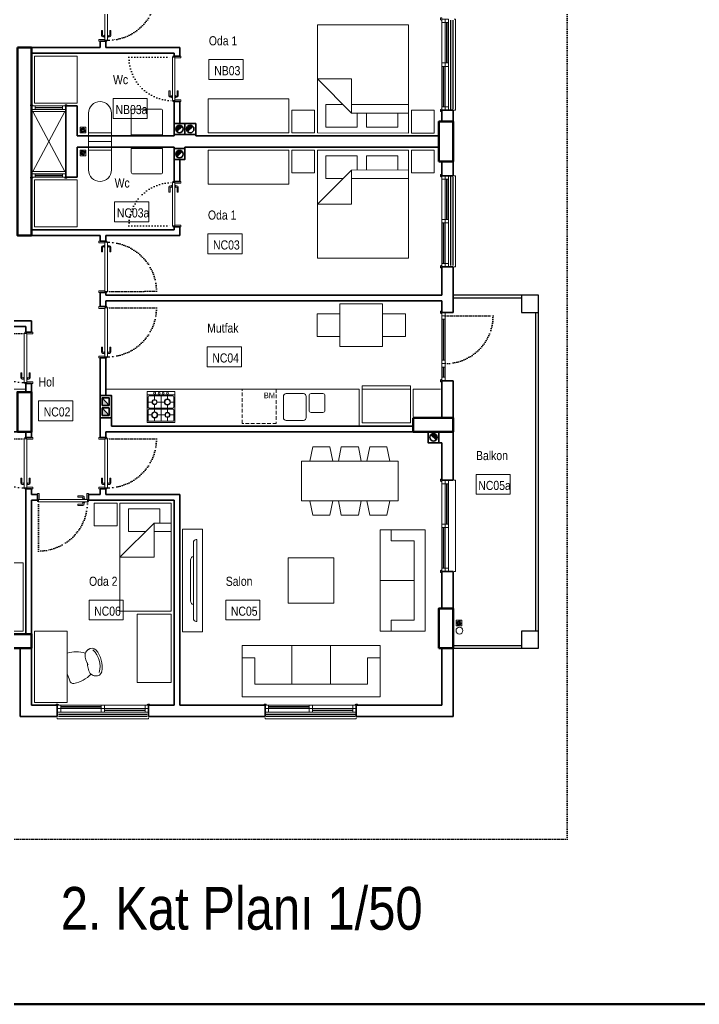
# Model space of a CAD drawing. Header units: millimetres. Extents: x 1852829 to 1882754, y -270850 to -231658.
# Drawn here: x 1866242 to 1867435, y -244493 to -242764 of the extents above; entities that cross this region are included whole.
import ezdxf
from ezdxf.enums import TextEntityAlignment as Align

# ---------------------------------------------------------------- set-up
doc = ezdxf.new("R2010")
doc.units = ezdxf.units.MM
for name, pattern in [('DOT', [0.25, 0, -0.25]), ('izdüşüm arka', [3.175, 0, -3.175]), ('izdüşüm ön', [9.525, 6.35, -3.175])]:
    doc.linetypes.add(name, pattern=pattern)
for name, color, linetype, lineweight in [('a_ba', 6, 'Continuous', 50), ('a_doğrama', 251, 'Continuous', 20), ('a_duvar', 251, 'Continuous', 35), ('a_görünüş', 32, 'Continuous', 25), ('a_görünüş_ince', 8, 'Continuous', 20), ('a_izdüşüm_arka', 251, 'izdüşüm arka', 30), ('a_izdüşüm_ön', 6, 'izdüşüm ön', 9), ('a_not_mahal', 253, 'Continuous', 5), ('a_not_misc', 144, 'Continuous', 5), ('a_not_text', 7, 'Continuous', 13), ('a_tefriş', 8, 'Continuous', 20), ('a_çerçeve_line', 7, 'Continuous', 50), ('m_yib', 65, 'Continuous', 20)]:
    doc.layers.add(name, color=color, linetype=linetype, lineweight=lineweight)
doc.layers.add('a_basılmayacak', color=251, linetype='Continuous', lineweight=5, plot=False)
doc.styles.get("Standard").update_dxf_attribs({"font": 'ARIALN.TTF'})

# ---------------------------------------------------------------- blocks, each defined once
blk = doc.blocks.new('K2')
at = {"layer": 'a_doğrama', "color": 251, "linetype": 'Continuous'}
for p, q in [((-13, 88.1), (-13, 1.9)), ((-13, 88.1), (-8.5, 88.1)), ((-12, 90), (-12, 88.1)), ((-12, 90), (-10, 90)), ((-8.5, 88.1), (-8.5, 1.9)), ((-13, 1.9), (-8.5, 1.9)), ((-12, 0), (-12, 1.9)), ((-12, 0), (-10, 0))]:
    blk.add_line(p, q, dxfattribs=at)
for points in [[(0, 90), (2, 90), (2, 87), (-8.5, 87)], [(0, 0), (2, 0), (2, 3), (-8.5, 3)]]:
    blk.add_lwpolyline(points, dxfattribs=at)
at = {"layer": 'a_doğrama', "color": 251}
for points in [[(-14, 80.1), (-16.5, 80.1, 0.414214), (-17, 79.6), (-17, 71.1), (-19, 71.1), (-19, 79.6)], [(-13, 83.1), (-13.5, 83.1, 0.414214), (-14, 82.6), (-14, 79.6, 0.414214), (-13.5, 79.1), (-13, 79.1)], [(-8.5, 83.1), (-8, 83.1, -0.414214), (-7.5, 82.6), (-7.5, 79.6, -0.414214), (-8, 79.1), (-8.5, 79.1)], [(-7.5, 80.1), (-5, 80.1, -0.414214), (-4.5, 79.6), (-4.5, 71.1), (-2.5, 71.1), (-2.5, 79.6)]]:
    blk.add_lwpolyline(points, format="xyb", dxfattribs=at)
for points in [[(-16.5, 82.1), (-14, 82.1)], [(-5, 82.1), (-7.5, 82.1)]]:
    blk.add_lwpolyline(points, dxfattribs=at)
for centre, start, end in [((-16.5, 79.6), 90, 180), ((-5, 79.6), 0, 90)]:
    blk.add_arc(centre, 2.5, start, end, dxfattribs=at)
at = {"layer": 'a_izdüşüm_arka', "color": 251}
blk.add_lwpolyline([(-99.2, 1.9), (-13, 1.9)], dxfattribs=at)
blk.add_arc((-13, 1.9), 86.2, 90, 180, dxfattribs=at)
blk = doc.blocks.new('M1')
at = {"layer": 'a_doğrama', "linetype": 'Continuous'}
for p, q in [((-24, 6), (-30, 6)), ((-30, 0), (-30, 6)), ((-24, 0), (-30, 0)), ((-24, 0), (-24, 6)), ((30, 6), (24, 6)), ((24, 6), (24, 0)), ((30, 0), (30, 6)), ((30, 0), (24, 0))]:
    blk.add_line(p, q, dxfattribs=at)
at = {"layer": 'a_doğrama'}
for p, q in [((24, 3.5), (-24, 3.5)), ((24, 2.5), (-24, 2.5))]:
    blk.add_line(p, q, dxfattribs=at)
for points in [[(-28, -1), (-28, 0), (-32, 0), (-32, -2), (-29, -2)], [(28, -1), (28, 0), (32, 0), (32, -2), (29, -2)]]:
    blk.add_lwpolyline(points, close=True, dxfattribs=at)
at = {"layer": 'a_görünüş_ince'}
for p, q in [((24, 6), (-24, 6)), ((-24, 0), (24, 0))]:
    blk.add_line(p, q, dxfattribs=at)
blk = doc.blocks.new('klozet')
at = {"layer": 'a_tefriş'}
blk.add_line((20, 0), (-20, 0), dxfattribs=at)
for points in [[(-20, 0), (-20, -15), (20, -15), (20, 0)], [(-20, -50), (-20, -15)], [(20, -50), (20, -15)]]:
    blk.add_lwpolyline(points, dxfattribs=at)
blk.add_arc((0, -50), 20, 180, 360, dxfattribs=at)
blk = doc.blocks.new('k_80')
at = {"layer": 'a_doğrama', "color": 251, "linetype": 'Continuous'}
for p, q in [((-80, 2), (-78.1, 2)), ((-80, 2), (-80, 0)), ((-78.1, 3), (-1.9, 3)), ((-78.1, 3), (-78.1, -1.5)), ((-1.9, 3), (-1.9, -1.5)), ((0, 2), (-1.9, 2)), ((0, 2), (0, 0)), ((-78.1, -1.5), (-1.9, -1.5))]:
    blk.add_line(p, q, dxfattribs=at)
at = {"layer": 'a_doğrama', "color": 251}
for points in [[(-73.1, 3), (-73.1, 3.5, -0.414214), (-72.6, 4), (-69.6, 4, -0.414214), (-69.1, 3.5), (-69.1, 3)], [(-70.1, 4), (-70.1, 6.5, -0.414214), (-69.6, 7), (-61.1, 7), (-61.1, 9), (-69.6, 9)], [(-73.1, -1.5), (-73.1, -2, 0.414214), (-72.6, -2.5), (-69.6, -2.5, 0.414214), (-69.1, -2), (-69.1, -1.5)], [(-70.1, -2.5), (-70.1, -5, 0.414214), (-69.6, -5.5), (-61.1, -5.5), (-61.1, -7.5), (-69.6, -7.5)]]:
    blk.add_lwpolyline(points, format="xyb", dxfattribs=at)
for points in [[(-72.1, 6.5), (-72.1, 4)], [(-72.1, -5), (-72.1, -2.5)]]:
    blk.add_lwpolyline(points, dxfattribs=at)
at = {"layer": 'a_doğrama', "color": 251, "linetype": 'Continuous'}
for points in [[(-80, -10), (-80, -12), (-77, -12), (-77, -1.5)], [(0, -10), (0, -12), (-3, -12), (-3, -1.5)]]:
    blk.add_lwpolyline(points, dxfattribs=at)
at = {"layer": 'a_doğrama', "color": 251}
for centre, start, end in [((-69.6, 6.5), 90, 180), ((-69.6, -5), 180, 270)]:
    blk.add_arc(centre, 2.5, start, end, dxfattribs=at)
at = {"layer": 'a_izdüşüm_arka', "color": 251, "linetype": 'DOT', "ltscale": 20}
blk.add_line((-1.9, 79.2), (-1.9, 3), dxfattribs=at)
blk.add_arc((-1.9, 3), 76.2, 90, 180, dxfattribs=at)
blk = doc.blocks.new('160p')
at = {"layer": 'a_doğrama', "color": 251}
for points in [[(-6, -6), (-6, 0), (-12, 0), (-12, -6)], [(0, -6), (0, 0), (-6, 0), (-6, -6)], [(-6, -83), (-6, -77), (-12, -77), (-12, -83)], [(0, -83), (0, -77), (-6, -77), (-6, -83)], [(-6, -160), (-6, -154), (-12, -154), (-12, -160)], [(0, -160), (0, -154), (-6, -154), (-6, -160)]]:
    blk.add_lwpolyline(points, close=True, dxfattribs=at)
for points in [[(2, -1), (2, 2), (0, 2), (0, -2), (1, -2), (2, -1)], [(-9.5, -6), (-9.5, -77)], [(-8.5, -6), (-8.5, -77)], [(-3.5, -83), (-3.5, -154)], [(-2.5, -83), (-2.5, -154)], [(2, -159), (2, -162), (0, -162), (0, -158), (1, -158), (2, -159)]]:
    blk.add_lwpolyline(points, dxfattribs=at)
at = {"layer": 'a_görünüş_ince', "color": 251}
for points in [[(-22, -160), (-24, -160), (-24, 0), (-22, 0)], [(-12, -77), (-12, -6)], [(-6, -77), (-6, -6)], [(-6, -77), (-6, -6)], [(0, -77), (0, -6)], [(-12, -154), (-12, -83)], [(-6, -154), (-6, -83)], [(-6, -154), (-6, -83)], [(0, -154), (0, -83)]]:
    blk.add_lwpolyline(points, dxfattribs=at)
blk = doc.blocks.new('kapı_120_c_blok')
at = {"layer": 'a_doğrama', "color": 251}
for points in [[(-2, 119), (-2, 122), (0, 122), (0, 118), (-1, 118), (-2, 119)], [(2.5, 114), (2.5, 96)], [(3.5, 114), (3.5, 96)], [(2.5, 84), (2.5, 12)], [(3.5, 84), (3.5, 12)], [(-2, 1), (-2, -2), (0, -2), (0, 2), (-1, 2), (-2, 1)]]:
    blk.add_lwpolyline(points, dxfattribs=at)
for points in [[(0, 114), (6, 114), (6, 120), (0, 120)], [(0, 90), (6, 90), (6, 96), (0, 96)], [(0, 84), (6, 84), (6, 90), (0, 90)], [(0, 6), (6, 6), (6, 12), (0, 12)], [(0, 0), (6, 0), (6, 6), (0, 6)]]:
    blk.add_lwpolyline(points, close=True, dxfattribs=at)
at = {"layer": 'a_görünüş_ince', "color": 251}
for points in [[(0, 114), (0, 96)], [(6, 114), (6, 96)], [(0, 84), (0, 12)], [(6, 84), (6, 12)]]:
    blk.add_lwpolyline(points, dxfattribs=at)
at = {"layer": 'a_izdüşüm_arka', "color": 251}
blk.add_lwpolyline([(6, 6), (90, 6)], dxfattribs=at)
blk.add_arc((6, 6), 84, 0, 90, dxfattribs=at)
blk = doc.blocks.new('baca_şönt')
at = {"layer": 'a_duvar'}
h = blk.add_hatch(color=256, dxfattribs=at)
h.dxf.hatch_style = 1
h.paths.add_polyline_path([(21.5, -5), (21.5, -17), (35, -17)])
h.paths.add_polyline_path([(4, -5), (4, -17), (17.5, -17)])
for p, q in [((4, -5), (17.5, -17)), ((17.5, -5), (17.5, -17)), ((21.5, -5), (21.5, -17)), ((21.5, -5), (35, -17))]:
    blk.add_line(p, q, dxfattribs=at)
blk.add_lwpolyline([(0, -21), (39, -21), (39, -1), (0, -1)], close=True, dxfattribs=at)
for points in [[(17.5, -5), (4, -5), (4, -17), (17.5, -17)], [(21.5, -17), (35, -17), (35, -5), (21.5, -5)]]:
    blk.add_lwpolyline(points, dxfattribs=at)
blk = doc.blocks.new('baca_müstakil')
at = {"layer": 'a_duvar'}
h = blk.add_hatch(color=256, dxfattribs=at)
h.dxf.hatch_style = 1
h.paths.add_polyline_path([(4.9, -4.9, 0.198912), (3, -9.5, 0.668179), (14.1, -14.1)])
blk.add_line((4.9, -4.9), (14.1, -14.1), dxfattribs=at)
blk.add_lwpolyline([(0, -19), (19, -19), (19, 0), (0, 0)], close=True, dxfattribs=at)
blk.add_circle((9.5, -9.5), 6.5, dxfattribs=at)
blk = doc.blocks.new('A$C2A0A03CE')
at = {"layer": 'a_tefriş'}
for p, q in [((-54, -24.3), (-54, 24.3)), ((-54, 24.3), (0, 24.3)), ((-48.6, 24.3), (-48.6, -24.3)), ((-46.8, 20.7), (-46.8, -20.7)), ((-27, 22.5), (-45, 22.5)), ((-35.6, 22.5), (-35.6, 15.7)), ((-25.2, -20.7), (-25.2, 20.7)), ((-23.4, -20.7), (-23.4, 20.7)), ((-21.6, 22.5), (-3.6, 22.5)), ((-13.1, 22.5), (-13.1, 14.8)), ((-1.8, 20.7), (-1.8, -20.7)), ((0, -24.3), (0, 24.3)), ((-40, 11.2), (-46.8, 11.2)), ((-25.2, 0), (-46.8, 0)), ((-35.6, 6.8), (-35.6, -7.7)), ((-25.2, 11.2), (-31, 11.2)), ((-16.6, 11.2), (-23.4, 11.2)), ((-1.8, 0), (-23.4, 0)), ((-13.1, 7.7), (-13.1, -6.8)), ((-1.8, 11.2), (-9.4, 11.2)), ((-39.1, -11.3), (-46.8, -11.3)), ((-35.6, -14.9), (-35.6, -22.5)), ((-25.2, -11.3), (-31.9, -11.3)), ((-17.5, -11.3), (-23.4, -11.3)), ((-13.1, -15.7), (-13.1, -22.5)), ((-1.8, -11.3), (-8.5, -11.3)), ((-54, -24.3), (0, -24.3)), ((-45, -22.5), (-27, -22.5)), ((-3.6, -22.5), (-21.6, -22.5))]:
    blk.add_line(p, q, dxfattribs=at)
for centre, radius in [((-51.4, 11.2), 1.8), ((-51.4, 3.7), 1.8), ((-35.6, 11.2), 5.4), ((-35.6, 11.2), 4.5), ((-13.1, 11.2), 4.5), ((-13.1, 11.2), 3.6), ((-51.4, -3.5), 1.8), ((-51.4, -11.3), 1.8), ((-35.6, -11.3), 4.5), ((-35.6, -11.3), 3.6), ((-13.1, -11.3), 5.4), ((-13.1, -11.3), 4.5)]:
    blk.add_circle(centre, radius, dxfattribs=at)
for centre, start, end in [((-45, 20.7), 90, 180), ((-27, 20.7), 0, 90), ((-21.6, 20.7), 90, 180), ((-3.6, 20.7), 0, 90), ((-45, -20.7), 180, 270), ((-27, -20.7), 270, 0), ((-21.6, -20.7), 180, 270), ((-3.6, -20.7), 270, 0)]:
    blk.add_arc(centre, 1.8, start, end, dxfattribs=at)
blk = doc.blocks.new('tefriş_koltuk_242x90')
at = {"layer": 'a_tefriş'}
for p, q in [((-34, -22), (-34, -90)), ((34, -22), (34, -90)), ((-99, -68), (-121, -68)), ((99, -68), (121, -68))]:
    blk.add_line(p, q, dxfattribs=at)
for points in [[(-121, -90), (-121, 0), (121, 0), (121, -90), (-121, -90)], [(-99, -68), (-99, -22), (99, -22), (99, -68)]]:
    blk.add_lwpolyline(points, dxfattribs=at)
blk = doc.blocks.new('tefriş_koltuk_202x90')
at = {"layer": 'a_tefriş'}
for p, q in [((0, -90), (0, -22)), ((-79, -68), (-101, -68)), ((79, -68), (101, -68))]:
    blk.add_line(p, q, dxfattribs=at)
for points in [[(101, -90), (101, 0), (-101, 0), (-101, -90), (101, -90)], [(79, -68), (79, -22), (-79, -22), (-79, -68)]]:
    blk.add_lwpolyline(points, dxfattribs=at)
blk = doc.blocks.new('tefirş_tv')
at = {"layer": 'a_tefriş'}
for points in [[(35, 10), (35, 10, 0.414214), (30, 15), (-30, 15, 0.414214), (-35, 10), (-35, 10)], [(60, 4), (60, 5, 0.414214), (55, 10), (-55, 10, 0.414214), (-60, 5), (-60, 4)]]:
    blk.add_lwpolyline(points, format="xyb", close=True, dxfattribs=at)
blk = doc.blocks.new('tefriş_yatak tek')
at = {"layer": 'a_tefriş'}
for points in [[(0, -0.45), (-1.9, -0.45), (-1.9, 0.45), (0, 0.45)], [(-1.9, -0.5), (-1.5, -0.5), (-1.5, -0.9), (-1.9, -0.9)]]:
    blk.add_lwpolyline(points, close=True, dxfattribs=at)
for points in [[(-1.55, 0.45), (-1.55, 0.15), (-0.95, -0.45), (-0.95, 0.15), (-1.55, 0.15)], [(-1.4, 0.45), (-1.4, 0.15)], [(-1.4, 0), (-1.4, -0.3), (-1.8, -0.3), (-1.8, 0.25), (-1.55, 0.25)]]:
    blk.add_lwpolyline(points, dxfattribs=at)
blk = doc.blocks.new('tefriş_sandalye')
at = {"layer": 'a_tefriş'}
blk.add_line((0, -18), (0, 18), dxfattribs=at)
at = {"layer": 'a_tefriş', "extrusion": (0, 0, -1)}
for centre, major_axis, start_param, end_param in [((16, -34.3), (38.7, 38.7), 5.200723, 5.79406), ((48.7, 10.5), (13, -13), 2.664537, 2.7784), ((48.7, 10.5), (13, -13), 2.664537, 2.7784), ((48.7, 10.5), (13, -13), 2.7784, 3.245118), ((43.2, 17.3), (6.76, 6.76), 4.815914, 6.34704), ((16.9, -5.5), (28.8, 28.8), 6.26556, 7.321949), ((16.9, -5.5), (28.8, 28.8), 6.26556, 7.321949), ((17, -5.7), (31.4, -31.4), -1.506941, -0.587454), ((62.1, 15.1), (21.8, -21.8), 1.757107, 2.385975), ((62.1, 15.1), (21.8, -21.8), 1.757107, 2.385975), ((66.5, -1.2), (21.8, -21.8), 1.802816, 2.431683), ((66.5, -1.2), (21.8, -21.8), 1.802816, 2.431683), ((51.2, -12.6), (6.76, -6.76), -0.587454, 0.943672), ((-154, -79.7), (117.3, -117.3), -1.166716, -1.087708), ((11.1, -28.2), (4.99, -4.99), 0.687369, 2.053884), ((1.8, 18.5), (38.7, -38.7), -0.034473, 0.601946), ((52.6, -3.9), (13, -13), 1.410391, 1.524253), ((52.6, -3.9), (13, -13), 1.410391, 1.524253), ((52.6, -3.9), (13, 13), 2.514469, 2.981187)]:
    blk.add_ellipse(centre, major_axis=major_axis, ratio=1, start_param=start_param, end_param=end_param, dxfattribs=at)
blk = doc.blocks.new('tefriş_yatak_çift')
at = {"layer": 'a_tefriş'}
for points in [[(-85, -5), (-85, -45), (-125, -45), (-125, -5)], [(80, -195), (80, -5), (-80, -5), (-80, -195)], [(85, -5), (85, -45), (125, -45), (125, -5)]]:
    blk.add_lwpolyline(points, close=True, dxfattribs=at)
for points in [[(-6.3, -40), (-6.3, -15), (-61.3, -15), (-61.3, -40)], [(35, -55), (65, -55), (65, -15), (10, -15), (10, -40)], [(-80, -40), (20, -40), (80, -100), (20, -100), (20, -40)], [(-80, -55), (20, -55)]]:
    blk.add_lwpolyline(points, dxfattribs=at)
blk = doc.blocks.new('tefriş_süzgeç')
at = {"layer": 'a_tefriş'}
for p, q in [((5, 0), (-5, 0)), ((-5, 0), (-5, -10)), ((5, -10), (5, 0)), ((-5, -10), (5, -10)), ((-3.6, -5.1), (-4.1, -5.1)), ((-2.6, -5.1), (-3.1, -5.1)), ((-2.5, -2.5), (-2.9, -2.2)), ((-2.6, -7.6), (-2.9, -7.9)), ((-2, -3.3), (-2.3, -3)), ((-1.9, -6.9), (-2.2, -7.2)), ((-1.6, -5.1), (-2.1, -5.1)), ((-1.2, -3.9), (-1.5, -3.6)), ((-1.2, -6.2), (-1.5, -6.5)), ((-0.2, -2.5), (-0.2, -2)), ((-0.1, -1.5), (-0.1, -1)), ((-0.1, -3), (-0.1, -3.5)), ((-0.1, -6.6), (-0.1, -7.1)), ((-0.1, -7.6), (-0.1, -8.1)), ((-0.1, -8.6), (-0.1, -9.1)), ((1, -4), (1.4, -3.6)), ((1.1, -6.2), (1.4, -6.5)), ((1.5, -5.1), (2, -5.1)), ((1.7, -3.3), (2.1, -2.9)), ((1.8, -6.9), (2.1, -7.2)), ((2.5, -2.5), (2.8, -2.2)), ((2.5, -5.1), (3, -5.1)), ((2.5, -7.5), (2.8, -7.9)), ((3.5, -5.1), (4, -5.1))]:
    blk.add_line(p, q, dxfattribs=at)
for centre, radius, start, end in [((-0.1, -5.1), 4.06, 134.2896, 180), ((-0.1, -5.1), 3.56, 134.2896, 180), ((-0.1, -5.1), 3.06, 180, 225), ((-0.1, -5.1), 4.06, 225, 270), ((-0.1, -5.1), 2.56, 180, 225), ((-0.1, -5.1), 3.56, 225, 270), ((-0.4, -4.4), 2.4, 84.5943, 143.2016), ((-0.1, -5.1), 2.06, 134.2896, 180), ((-0.1, -5), 2.44, 90.343, 138.1212), ((-0.1, -5.1), 1.56, 134.2896, 180), ((-0.1, -5.1), 2.06, 225, 270), ((-0.1, -5.1), 1.56, 225, 270), ((-0.1, -5.1), 4.06, 45, 90), ((-0.1, -5.1), 3.56, 45, 90), ((-0.1, -5.1), 2.06, 45, 90), ((-0.1, -5.1), 1.56, 45, 90), ((-0.1, -5.1), 2.56, 270, 315.7104), ((-0.1, -5.1), 3.06, 270, 315.7104), ((-0.1, -5.1), 1.56, 314.2896, 360), ((-0.1, -5.1), 2.06, 314.2896, 360), ((-0.1, -5.1), 2.56, 360, 45), ((-0.1, -5.1), 3.06, 360, 45), ((-0.1, -5.1), 3.56, 314.2896, 360), ((-0.1, -5.1), 4.06, 314.2896, 360)]:
    blk.add_arc(centre, radius, start, end, dxfattribs=at)

msp = doc.modelspace()

# ---------------------------------------------------------------- linework, layer by layer
at = {"layer": 'a_ba', "color": 253}
for points in [[(1866237.7, -242813.2), (1866262.7, -242813.2), (1866262.7, -243143.2), (1866237.7, -243143.2), (1866237.7, -243118.2), (1866237.7, -243118.2), (1866237.7, -242838.2), (1866237.7, -242838.2)], [(1866977.7, -243013.2), (1867002.7, -243013.2), (1867002.7, -242943.2), (1866977.7, -242943.2)], [(1866237.7, -243488.2), (1866262.7, -243488.2), (1866262.7, -243418.2), (1866237.7, -243418.2)], [(1866932.7, -243463.2), (1866932.7, -243488.2), (1867002.7, -243488.2), (1867002.7, -243463.2)], [(1866977.7, -243868.2), (1867002.7, -243868.2), (1867002.7, -243798.2), (1866977.7, -243798.2)], [(1866262.7, -243868.2), (1866262.7, -243843.2), (1866192.7, -243843.2), (1866192.7, -243868.2)]]:
    msp.add_lwpolyline(points, close=True, dxfattribs=at)
at = {"layer": 'a_basılmayacak'}
for points in [[(1866342.7, -242910.7), (1866267.7, -242910.7), (1866267.7, -242828.2), (1866342.7, -242828.2)], [(1866342.7, -243045.7), (1866267.7, -243045.7), (1866267.7, -243128.2), (1866342.7, -243128.2)]]:
    msp.add_lwpolyline(points, close=True, dxfattribs=at)
at = {"layer": 'a_duvar'}
for p, q in [((1866382.7, -242813.2), (1866247.7, -242813.2)), ((1866382.7, -242813.2), (1866382.7, -242802.2)), ((1866392.7, -242802.2), (1866392.7, -242813.2)), ((1866522.7, -242813.2), (1866392.7, -242813.2)), ((1866522.7, -242828.2), (1866522.7, -242813.2)), ((1866262.7, -242823.2), (1866512.7, -242823.2)), ((1866512.7, -242823.2), (1866512.7, -242828.2)), ((1866262.7, -242915.7), (1866262.7, -242915.7)), ((1866342.7, -242915.7), (1866322.7, -242915.7)), ((1866322.7, -242915.7), (1866322.7, -243040.7)), ((1866342.7, -242968.2), (1866342.7, -242915.7)), ((1866512.7, -242908.2), (1866512.7, -242968.2)), ((1866522.7, -242946.7), (1866522.7, -242908.2)), ((1866262.7, -242935.7), (1866262.7, -242935.7)), ((1866982.7, -242923.2), (1866982.7, -242943.2)), ((1867002.7, -242943.2), (1867002.7, -242923.2)), ((1866342.7, -242968.2), (1866512.7, -242968.2)), ((1866550.7, -242968.2), (1866977.7, -242968.2)), ((1866342.7, -242988.2), (1866512.7, -242988.2)), ((1866342.7, -243040.7), (1866342.7, -242988.2)), ((1866512.7, -242988.2), (1866512.7, -243048.2)), ((1866531.7, -242988.2), (1866977.7, -242988.2)), ((1866531.7, -242990.7), (1866531.7, -242988.2)), ((1866262.7, -243020.7), (1866262.7, -243020.7)), ((1866522.7, -243048.2), (1866522.7, -243009.7)), ((1866982.7, -243013.2), (1866982.7, -243038.2)), ((1867002.7, -243038.2), (1867002.7, -243013.2)), ((1866262.7, -243040.7), (1866262.7, -243040.7)), ((1866322.7, -243040.7), (1866342.7, -243040.7)), ((1866512.7, -243043.2), (1866512.7, -243048.2)), ((1866247.7, -243143.2), (1866382.7, -243143.2)), ((1866512.7, -243133.2), (1866262.7, -243133.2)), ((1866382.7, -243143.2), (1866382.7, -243153.2)), ((1866392.7, -243153.2), (1866392.7, -243143.2)), ((1866392.7, -243143.2), (1866522.7, -243143.2)), ((1866512.7, -243128.2), (1866512.7, -243133.2)), ((1866522.7, -243143.2), (1866522.7, -243128.2)), ((1866982.7, -243198.2), (1866982.7, -243248.2)), ((1867002.7, -243248.2), (1867002.7, -243198.2)), ((1866382.7, -243243.2), (1866382.7, -243268.2)), ((1866392.7, -243248.2), (1866392.7, -243243.2)), ((1866392.7, -243248.2), (1866982.7, -243248.2)), ((1867002.7, -243248.2), (1867002.7, -243248.2)), ((1867002.7, -243248.2), (1867002.7, -243268.2)), ((1866392.7, -243268.2), (1866392.7, -243258.2)), ((1866392.7, -243258.2), (1866982.7, -243258.2)), ((1866982.7, -243258.2), (1866982.7, -243278.2)), ((1867002.7, -243268.2), (1867002.7, -243268.2)), ((1867002.7, -243278.2), (1867002.7, -243268.2)), ((1866262.7, -243293.2), (1866047.7, -243293.2)), ((1866262.7, -243313.2), (1866262.7, -243293.2)), ((1866002.7, -243303.2), (1866252.7, -243303.2)), ((1866252.7, -243303.2), (1866252.7, -243313.2)), ((1866382.7, -243358.2), (1866382.7, -243498.2)), ((1866392.7, -243424.2), (1866392.7, -243358.2)), ((1866252.7, -243403.2), (1866252.7, -243418.2)), ((1866262.7, -243498.2), (1866262.7, -243403.2)), ((1866982.7, -243398.2), (1866982.7, -243463.2)), ((1867002.7, -243573.2), (1867002.7, -243398.2)), ((1865972.7, -243488.2), (1866252.7, -243488.2)), ((1866252.7, -243488.2), (1866252.7, -243498.2)), ((1866392.7, -243488.2), (1866982.7, -243488.2)), ((1866392.7, -243498.2), (1866392.7, -243488.2)), ((1866402.7, -243478.2), (1866932.7, -243478.2)), ((1866982.7, -243507.2), (1866982.7, -243573.2)), ((1866252.7, -243588.2), (1866252.7, -243843.2)), ((1866262.7, -243598.2), (1866262.7, -243588.2)), ((1866382.7, -243588.2), (1866382.7, -243598.2)), ((1866392.7, -243598.2), (1866392.7, -243588.2)), ((1866272.7, -243598.2), (1866262.7, -243598.2)), ((1866262.7, -243608.2), (1866272.7, -243608.2)), ((1866262.7, -243968.2), (1866262.7, -243608.2)), ((1866382.7, -243598.2), (1866362.7, -243598.2)), ((1866362.7, -243608.2), (1866512.7, -243608.2)), ((1866522.7, -243598.2), (1866392.7, -243598.2)), ((1866512.7, -243608.2), (1866512.7, -243968.2)), ((1866522.7, -243968.2), (1866522.7, -243598.2)), ((1866982.7, -243733.2), (1866982.7, -243798.2)), ((1867002.7, -243848.2), (1867002.7, -243733.2)), ((1866242.7, -243868.2), (1866242.7, -243988.2)), ((1866982.7, -243868.2), (1866982.7, -243968.2)), ((1867002.7, -243988.2), (1867002.7, -243868.2)), ((1866307.7, -243968.2), (1866262.7, -243968.2)), ((1866512.7, -243968.2), (1866467.7, -243968.2)), ((1866672.7, -243968.2), (1866522.7, -243968.2)), ((1866982.7, -243968.2), (1866832.7, -243968.2)), ((1866242.7, -243988.2), (1866307.7, -243988.2)), ((1866467.7, -243988.2), (1866672.7, -243988.2)), ((1866832.7, -243988.2), (1867002.7, -243988.2))]:
    msp.add_line(p, q, dxfattribs=at)
for points in [[(1866382.7, -242802.2), (1866392.7, -242802.2)], [(1866512.7, -242828.2), (1866522.7, -242828.2)], [(1866512.7, -242908.2), (1866522.7, -242908.2)], [(1866982.7, -242923.2), (1867002.7, -242923.2)], [(1866550.7, -242965.7), (1866550.7, -242968.2)], [(1866982.7, -243038.2), (1867002.7, -243038.2)], [(1866512.7, -243048.2), (1866522.7, -243048.2)], [(1866512.7, -243128.2), (1866522.7, -243128.2)], [(1866382.7, -243153.2), (1866392.7, -243153.2)], [(1866982.7, -243198.2), (1867002.7, -243198.2)], [(1866382.7, -243243.2), (1866392.7, -243243.2)], [(1866382.7, -243268.2), (1866392.7, -243268.2)], [(1867002.7, -243278.2), (1866982.7, -243278.2)], [(1866252.7, -243313.2), (1866262.7, -243313.2)], [(1866382.7, -243358.2), (1866392.7, -243358.2)], [(1866252.7, -243403.2), (1866262.7, -243403.2)], [(1867002.7, -243398.2), (1866982.7, -243398.2)], [(1866402.7, -243463.2), (1866402.7, -243478.2)], [(1866252.7, -243498.2), (1866262.7, -243498.2)], [(1866382.7, -243498.2), (1866392.7, -243498.2)], [(1866977.7, -243507.2), (1866982.7, -243507.2)], [(1866982.7, -243573.2), (1867002.7, -243573.2)], [(1866252.7, -243588.2), (1866262.7, -243588.2)], [(1866382.7, -243588.2), (1866392.7, -243588.2)], [(1866272.7, -243598.2), (1866272.7, -243608.2)], [(1866362.7, -243598.2), (1866362.7, -243608.2)], [(1866982.7, -243733.2), (1867002.7, -243733.2)], [(1866307.7, -243968.2), (1866307.7, -243988.2)], [(1866467.7, -243968.2), (1866467.7, -243988.2)], [(1866672.7, -243988.2), (1866672.7, -243968.2)], [(1866832.7, -243988.2), (1866832.7, -243968.2)]]:
    msp.add_lwpolyline(points, dxfattribs=at)
at = {"layer": 'a_görünüş', "color": 251}
for points in [[(1866998.7, -242921.2), (1866998.7, -242765.2)], [(1867002.7, -242921.2), (1867002.7, -242765.2)], [(1866998.7, -243196.2), (1866998.7, -243040.2)], [(1867002.7, -243196.2), (1867002.7, -243040.2)], [(1867122.7, -243248.2), (1867004.7, -243248.2)], [(1867122.7, -243253.2), (1867004.7, -243253.2)], [(1867147.7, -243838.2), (1867147.7, -243278.2)], [(1867152.7, -243838.2), (1867152.7, -243278.2)], [(1867004.7, -243863.2), (1867122.7, -243863.2)], [(1867004.7, -243868.2), (1867122.7, -243868.2)], [(1866465.7, -243984.2), (1866309.7, -243984.2)], [(1866465.7, -243988.2), (1866309.7, -243988.2)], [(1866830.7, -243984.2), (1866674.7, -243984.2)], [(1866830.7, -243988.2), (1866674.7, -243988.2)]]:
    msp.add_lwpolyline(points, dxfattribs=at)
for points in [[(1867122.7, -243278.2), (1867152.7, -243278.2), (1867152.7, -243248.2), (1867122.7, -243248.2)], [(1867122.7, -243868.2), (1867152.7, -243868.2), (1867152.7, -243838.2), (1867122.7, -243838.2)]]:
    msp.add_lwpolyline(points, close=True, dxfattribs=at)
at = {"layer": 'a_görünüş_ince'}
for points in [[(1866264.7, -242925.7), (1866320.7, -242925.7)], [(1866264.7, -243030.7), (1866320.7, -243030.7)]]:
    msp.add_lwpolyline(points, dxfattribs=at)
at = {"layer": 'a_izdüşüm_arka'}
msp.add_lwpolyline([(1864722.7, -241753.2), (1867202.7, -241753.2), (1867202.7, -244203.2), (1864722.7, -244203.2)], close=True, dxfattribs=at)
at = {"layer": 'a_izdüşüm_ön', "color": 251}
msp.add_lwpolyline([(1866692.2, -243413.2), (1866692.2, -243473.2), (1866632.2, -243473.2), (1866632.2, -243413.2)], close=True, dxfattribs=at)
at = {"layer": 'a_not_mahal'}
for points in [[(1866633.8, -242834.3), (1866573.8, -242834.3), (1866573.8, -242869.3), (1866633.8, -242869.3)], [(1866465.6, -242902.5), (1866405.6, -242902.5), (1866405.6, -242937.5), (1866465.6, -242937.5)], [(1866468.4, -243084), (1866408.4, -243084), (1866408.4, -243119), (1866468.4, -243119)], [(1866632.2, -243140.3), (1866572.2, -243140.3), (1866572.2, -243175.3), (1866632.2, -243175.3)], [(1866630.9, -243338.8), (1866570.9, -243338.8), (1866570.9, -243373.8), (1866630.9, -243373.8)], [(1866334.9, -243433.5), (1866274.9, -243433.5), (1866274.9, -243468.5), (1866334.9, -243468.5)], [(1867102.9, -243562.7), (1867042.9, -243562.7), (1867042.9, -243597.7), (1867102.9, -243597.7)], [(1866423.4, -243783.5), (1866363.4, -243783.5), (1866363.4, -243818.5), (1866423.4, -243818.5)], [(1866663.5, -243783.5), (1866603.5, -243783.5), (1866603.5, -243818.5), (1866663.5, -243818.5)]]:
    msp.add_lwpolyline(points, close=True, dxfattribs=at)
at = {"layer": 'a_not_misc'}
for points in [[(1866320.7, -242925.7), (1866264.7, -243030.7)], [(1866264.7, -242925.7), (1866320.7, -243030.7)]]:
    msp.add_lwpolyline(points, dxfattribs=at)
at = {"layer": 'a_tefriş'}
for p, q in [((1866394.7, -243413.2), (1866837.7, -243413.2)), ((1866932.7, -243413.2), (1866980.7, -243413.2))]:
    msp.add_line(p, q, dxfattribs=at)
for points in [[(1866572.7, -242903.2), (1866572.7, -242963.2), (1866714.3, -242963.2), (1866714.3, -242903.2)], [(1866572.7, -243053.3), (1866572.7, -242993.3), (1866714.3, -242993.3), (1866714.3, -243053.3)], [(1866878.8, -243338.2), (1866878.8, -243263.2), (1866803.8, -243263.2), (1866803.8, -243338.2)], [(1866803.8, -243320.7), (1866803.8, -243280.7), (1866763.8, -243280.7), (1866763.8, -243320.7)], [(1866918.8, -243320.7), (1866878.8, -243320.7), (1866878.8, -243280.7), (1866918.8, -243280.7)], [(1866906.3, -243609.5), (1866736.3, -243609.5), (1866736.3, -243539.5), (1866906.3, -243539.5)], [(1866562.7, -243839.1), (1866527.7, -243839.1), (1866527.7, -243659.1), (1866562.7, -243659.1)], [(1866793.3, -243789.1), (1866713.3, -243789.1), (1866713.3, -243709.1), (1866793.3, -243709.1)], [(1866187.7, -243718.2), (1866247.7, -243718.2), (1866247.7, -243838.2), (1866187.7, -243838.2)], [(1866507.7, -243808.2), (1866447.7, -243808.2), (1866447.7, -243928.2), (1866507.7, -243928.2)], [(1866325.1, -243963.2), (1866267.7, -243963.2), (1866267.7, -243838.2), (1866325.1, -243838.2)]]:
    msp.add_lwpolyline(points, close=True, dxfattribs=at)
for points in [[(1866492.7, -242966.2), (1866437.7, -242966.2), (1866437.7, -242924.2, -0.414214), (1866440.7, -242921.2), (1866489.7, -242921.2, -0.414214), (1866492.7, -242924.2)], [(1866492.7, -242990.2), (1866437.7, -242990.2), (1866437.7, -243032.2, 0.414214), (1866440.7, -243035.2), (1866489.7, -243035.2, 0.414214), (1866492.7, -243032.2)]]:
    msp.add_lwpolyline(points, format="xyb", close=True, dxfattribs=at)
for points in [[(1866252.7, -243413.2), (1866097.7, -243413.2)], [(1866837.7, -243413.2), (1866837.7, -243476.2)], [(1866927.7, -243472.2), (1866927.7, -243407.2), (1866842.7, -243407.2), (1866842.7, -243472.2), (1866927.7, -243472.2), (1866927.7, -243413.2), (1866842.7, -243413.2)], [(1866932.7, -243461.2), (1866932.7, -243413.2)], [(1866751.3, -243539.5), (1866756.3, -243514.5), (1866786.3, -243514.5), (1866791.3, -243539.5)], [(1866801.3, -243539.5), (1866806.3, -243514.5), (1866836.3, -243514.5), (1866841.3, -243539.5)], [(1866851.3, -243539.5), (1866856.3, -243514.5), (1866886.3, -243514.5), (1866891.3, -243539.5)], [(1866751.3, -243609.5), (1866756.3, -243634.5), (1866786.3, -243634.5), (1866791.3, -243609.5)], [(1866801.3, -243609.5), (1866806.3, -243634.5), (1866836.3, -243634.5), (1866841.3, -243609.5)], [(1866851.3, -243609.5), (1866856.3, -243634.5), (1866886.3, -243634.5), (1866891.3, -243609.5)]]:
    msp.add_lwpolyline(points, dxfattribs=at)
for points in [[(1866744.7, -243463.1, -0.414214), (1866739.7, -243468), (1866709.7, -243468, -0.414214), (1866704.7, -243463.1), (1866704.7, -243426.1, -0.414214), (1866709.7, -243421), (1866739.7, -243421, -0.414214), (1866744.7, -243426.1), (1866744.7, -243463.1)], [(1866777.7, -243450.4, -0.414214), (1866774.2, -243453.9), (1866753.2, -243453.9, -0.414214), (1866749.7, -243450.4), (1866749.7, -243424.5, -0.414214), (1866753.2, -243421), (1866774.2, -243421, -0.414214), (1866777.7, -243424.5), (1866777.7, -243450.4)]]:
    msp.add_lwpolyline(points, format="xyb", dxfattribs=at)
at = {"layer": 'a_çerçeve_line'}
msp.add_lwpolyline([(1872123.9, -244493.4), (1872123.9, -241493.4), (1853005.4, -241493.4), (1853005.4, -244493.4)], close=True, dxfattribs=at)
at = {"layer": 'm_yib'}
msp.add_circle((1867013.7, -243837.2), 5.92, dxfattribs=at)

# ---------------------------------------------------------------- block references
at = {"xscale": -1, "rotation": 180}
msp.add_blockref('kapı_120_c_blok', (1866982.7, -243278.2), dxfattribs=at)
at = {"layer": 'a_doğrama', "xscale": -1, "rotation": 180}
msp.add_blockref('M1', (1866292.7, -242915.7), dxfattribs=at)
at = {"layer": 'a_doğrama'}
msp.add_blockref('M1', (1866292.7, -243040.7), dxfattribs=at)
at = {"layer": 'a_duvar', "xscale": -1}
for p in [(1866982.7, -242763.2), (1866982.7, -243038.2), (1866982.7, -243573.2)]:
    msp.add_blockref('160p', p, dxfattribs=at)
at = {"layer": 'a_duvar', "rotation": 270}
for p in [(1866531.7, -242946.7), (1866550.7, -242946.7), (1866531.7, -242990.7)]:
    msp.add_blockref('baca_müstakil', p, dxfattribs=at)
at = {"layer": 'a_duvar', "xscale": -1}
for name, p, rotation in [('baca_şönt', (1866403.7, -243463.2), 270), ('baca_müstakil', (1866958.7, -243488.2), 90), ('160p', (1866467.7, -243968.2), 270), ('160p', (1866832.7, -243968.2), 270)]:
    msp.add_blockref(name, p, dxfattribs=dict(at, rotation=rotation))
at = {"layer": 'a_izdüşüm_arka', "ltscale": 5}
for name, p, rotation in [('K2', (1866382.7, -242712.2), 179.9992036878906), ('k_80', (1866512.7, -242828.2), 90), ('K2', (1866382.7, -243268.2), 179.9992036878906), ('K2', (1866382.7, -243498.2), 179.9992036878906)]:
    msp.add_blockref(name, p, dxfattribs=dict(at, rotation=rotation))
at = {"layer": 'a_izdüşüm_arka', "ltscale": 5, "xscale": -1}
for name, p, rotation in [('k_80', (1866512.7, -243128.2), 90), ('K2', (1866382.7, -243243.2), 0.0007963121093723657), ('K2', (1866262.7, -243313.2), 180.0007963121094), ('K2', (1866262.7, -243498.2), 180.0007963121094), ('K2', (1866272.7, -243598.2), 270.0007963121094)]:
    msp.add_blockref(name, p, dxfattribs=dict(at, rotation=rotation))
at = {"layer": 'a_tefriş', "extrusion": (0, 0, -1), "xscale": -1, "zscale": -1, "rotation": 180.0301700967464}
msp.add_blockref('tefriş_yatak_çift', (-1866844.3, -242968.2), dxfattribs=at)
at = {"layer": 'a_tefriş', "color": 113, "xscale": -1, "rotation": 179.999203660538}
msp.add_blockref('klozet', (1866382.7, -242978.2), dxfattribs=at)
at = {"layer": 'a_tefriş', "rotation": 90}
msp.add_blockref('tefriş_süzgeç', (1866347.7, -242958.2), dxfattribs=at)
at = {"layer": 'a_tefriş', "color": 113}
for name, p, rotation in [('klozet', (1866382.7, -242978.2), 0.0007963394619744455), ('A$C2A0A03CE', (1866489.9, -243471.4), 270.0007963271045)]:
    msp.add_blockref(name, p, dxfattribs=dict(at, rotation=rotation))
at = {"layer": 'a_tefriş', "xscale": -1}
for name, p, rotation in [('tefriş_süzgeç', (1866347.7, -242998.2), 90), ('tefriş_koltuk_242x90', (1866753.3, -243953.2), 180)]:
    msp.add_blockref(name, p, dxfattribs=dict(at, rotation=rotation))
at = {"layer": 'a_tefriş', "extrusion": (0, 0, -1), "zscale": -1, "rotation": 359.9698299032536}
msp.add_blockref('tefriş_yatak_çift', (-1866844.3, -242988.2), dxfattribs=at)
at = {"layer": 'a_tefriş', "xscale": 100, "yscale": 100, "zscale": 100, "rotation": 270}
msp.add_blockref('tefriş_yatak tek', (1866462.7, -243803.2), dxfattribs=at)
at = {"layer": 'a_tefriş', "lineweight": -3, "extrusion": (5.02899e-31, 2.24181e-16, -1), "xscale": -0.882352941176479, "yscale": 0.882352941176479, "zscale": -0.882352941176479, "rotation": 90}
msp.add_blockref('tefriş_koltuk_202x90', (-1866953.7, -243749.1), dxfattribs=at)
at = {"layer": 'a_tefriş', "extrusion": (0, 0, -1), "xscale": -1.2, "rotation": 270.0000016677939}
msp.add_blockref('tefirş_tv', (-1866556.7, -243749.1), dxfattribs=at)
at = {"layer": 'a_tefriş'}
for name, p in [('tefriş_süzgeç', (1867012.8, -243818.9)), ('tefriş_sandalye', (1866325.1, -243894.8))]:
    msp.add_blockref(name, p, dxfattribs=at)

# ---------------------------------------------------------------- texts
at = {"layer": 'a_not_mahal'}
for s, height, p in [('Oda 1', 16, (1866573.8, -242809.3)), ('Wc', 16, (1866405.6, -242877.5)), ('Wc', 16, (1866408.4, -243059)), ('Oda 1', 16, (1866572.2, -243115.3)), ('Mutfak', 16, (1866570.9, -243313.8)), ('Hol', 16, (1866274.9, -243408.5)), ('BM', 10, (1866670.4, -243429)), ('Balkon', 16, (1867042.9, -243537.7)), ('Oda 2', 16, (1866363.4, -243758.5)), ('Salon', 16, (1866603.5, -243758.5))]:
    msp.add_text(s, height=height, dxfattribs=at).set_placement(p)
for s, p in [('NB03', (1866606.2, -242861.8)), ('NB03a', (1866438, -242930)), ('NC03a', (1866440.8, -243111.5)), ('NC03', (1866604.6, -243167.8)), ('NC04', (1866603.3, -243366.3)), ('NC02', (1866307.3, -243461)), ('NC05a', (1867075.4, -243590.2)), ('NC06', (1866395.8, -243811)), ('NC05', (1866635.9, -243811))]:
    msp.add_text(s, height=16, rotation=360, dxfattribs=at).set_placement(p, align=Align.CENTER)
at = {"layer": 'a_not_text'}
msp.add_text('2. Kat Planı 1/50 ', height=75, dxfattribs=at).set_placement((1866313.8, -244362.4))

doc.saveas('drawing.dxf')
